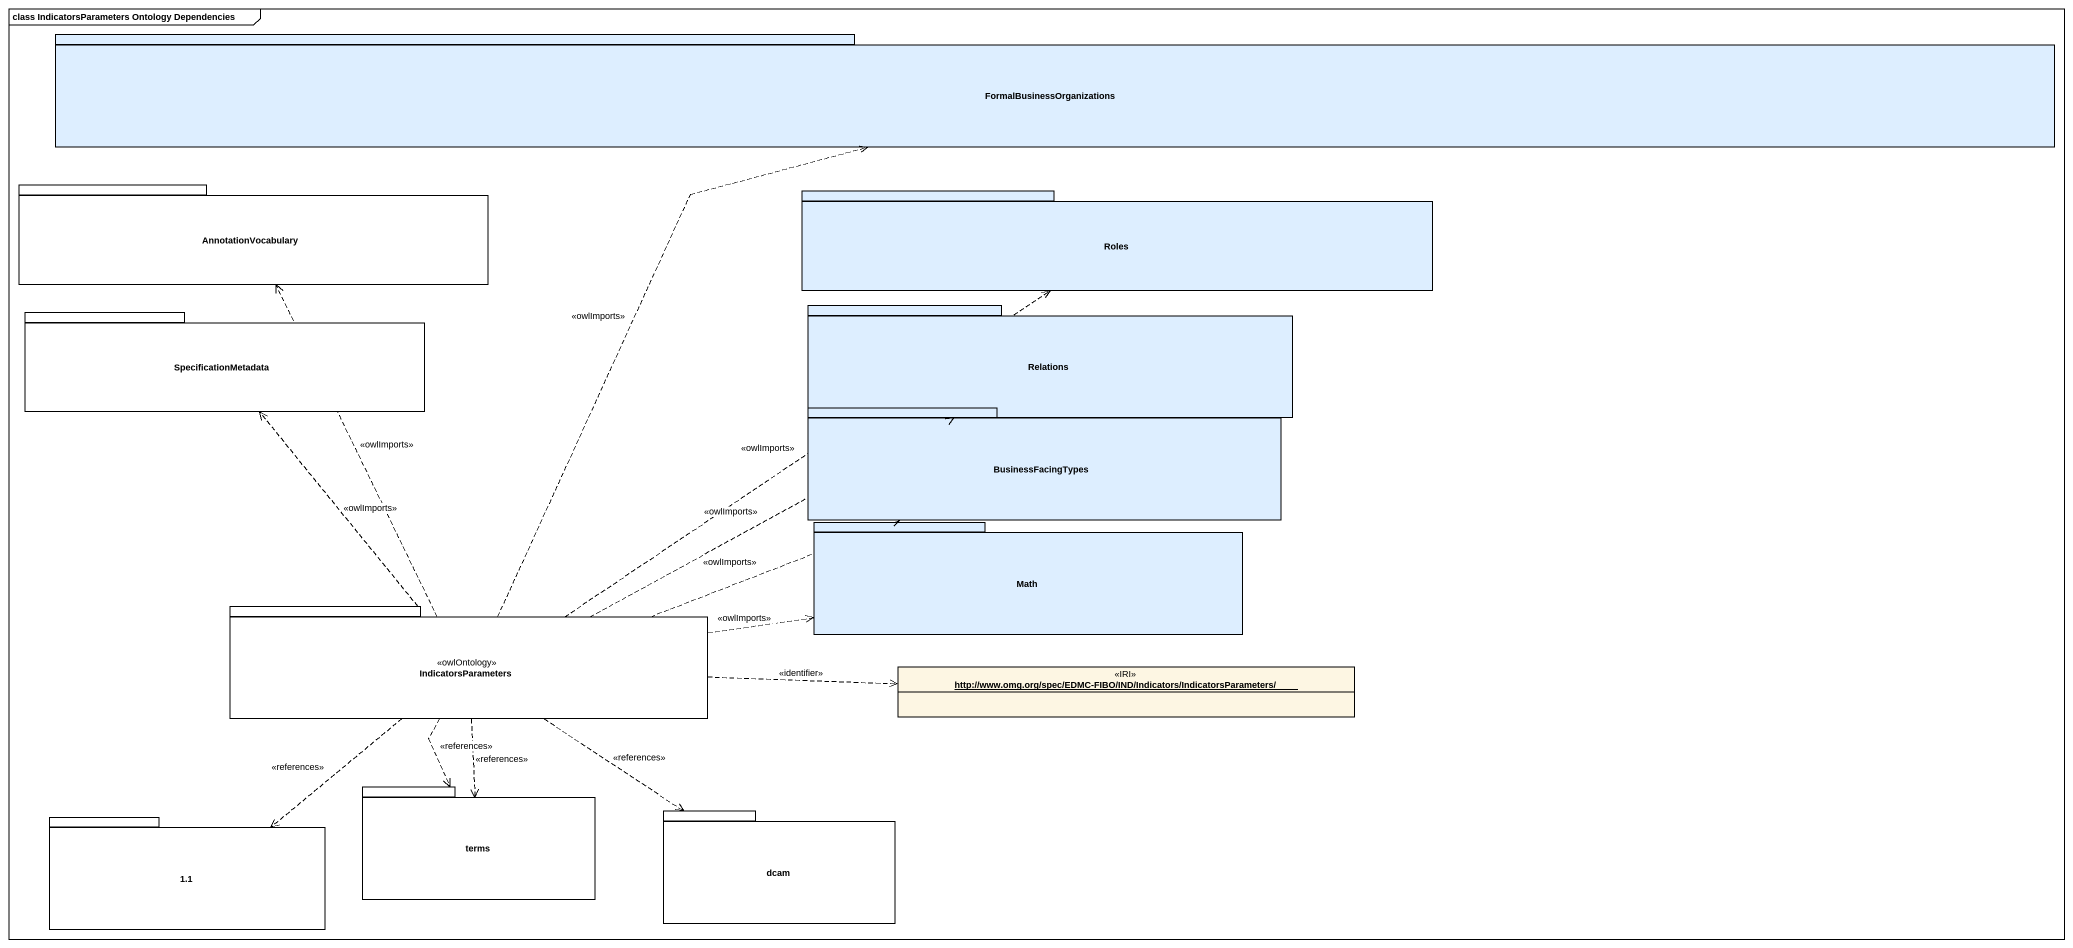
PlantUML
@startuml
mainframe class IndicatorsParameters Ontology Dependencies
hide circle
hide empty members
package FormalBusinessOrganizations #DDEEFF {
}
package AnnotationVocabulary {
}
package Roles #DDEEFF {
}
package SpecificationMetadata {
}
package Relations #DDEEFF {
}
package BusinessFacingTypes #DDEEFF {
}
package Math #DDEEFF {
}
package IndicatorsParameters <<owlOntology>> {
}
object "http://www.omg.org/spec/EDMC-FIBO/IND/Indicators/IndicatorsParameters/" as http_www_omg_org_spec_EDMC <<IRI>>
package terms {
}
package "1.1" as p1_1 {
}
package dcam {
}
IndicatorsParameters .up.> FormalBusinessOrganizations : <<owlImports>>
IndicatorsParameters .up.> AnnotationVocabulary : <<owlImports>>
IndicatorsParameters .up.> Roles : <<owlImports>>
IndicatorsParameters .up.> SpecificationMetadata : <<owlImports>>
IndicatorsParameters .right.> Relations : <<owlImports>>
IndicatorsParameters .right.> BusinessFacingTypes : <<owlImports>>
IndicatorsParameters .right.> Math : <<owlImports>>
IndicatorsParameters .right.> http_www_omg_org_spec_EDMC : <<identifier>>
IndicatorsParameters ..> terms : <<references>>
IndicatorsParameters ..> terms : <<references>>
IndicatorsParameters ..> p1_1 : <<references>>
IndicatorsParameters ..> dcam : <<references>>
@enduml
